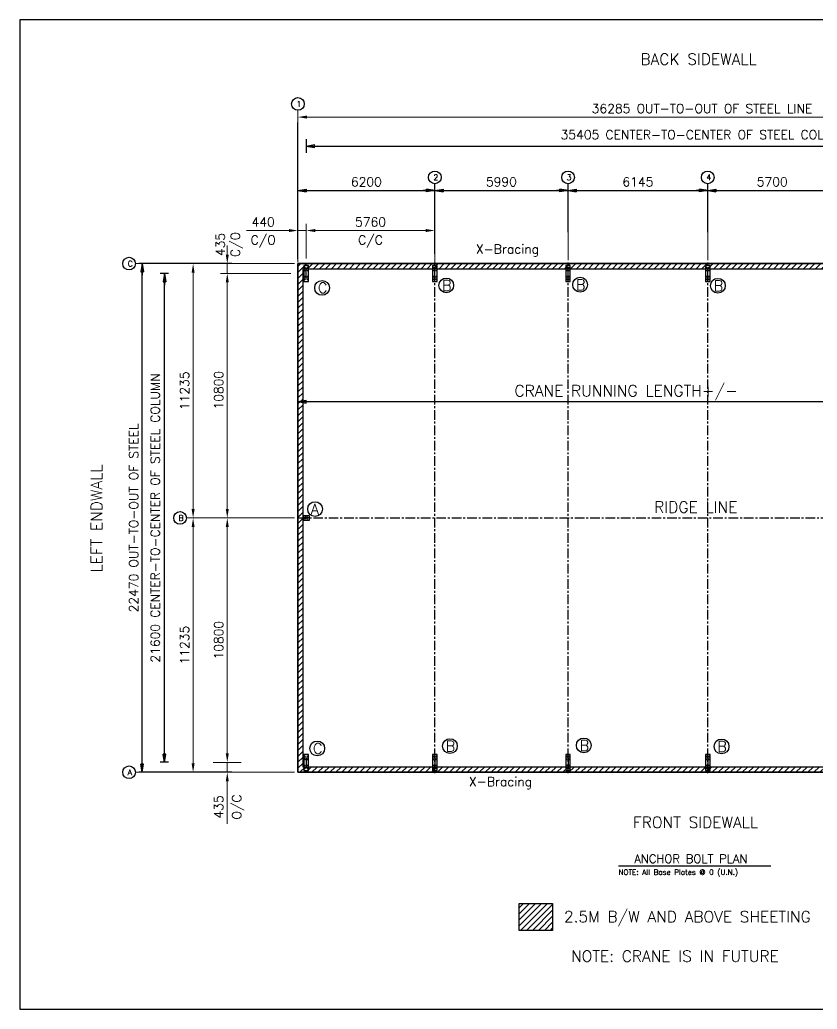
# Model space of a CAD drawing. Header units: millimetres. Extents: x 2357 to 64464, y 2438 to 46356.
# Drawn here: x 2357 to 37740, y 2438 to 46356 of the extents above; entities that cross this region are included whole.
import ezdxf

# ---------------------------------------------------------------- set-up
doc = ezdxf.new("R2010")
doc.units = ezdxf.units.MM
doc.header["$MEASUREMENT"] = 0
doc.linetypes.add('CENTER', pattern=[682.409, 426.506, -85.301, 85.301, -85.301])
doc.linetypes.add('CONTIN', pattern=[0])
doc.layers.get('0').update_dxf_attribs({"linetype": 'CONTIN'})
doc.layers.get('Defpoints').update_dxf_attribs({"linetype": 'CONTINUOUS'})
for name, color, linetype in [('1', 7, 'CONTIN'), ('10', 10, 'CONTIN'), ('11', 7, 'CONTIN'), ('12', 6, 'CONTIN'), ('13', 1, 'CONTIN'), ('15', 7, 'CONTIN'), ('16', 7, 'CONTIN'), ('2', 6, 'CONTIN'), ('22', 7, 'CONTIN'), ('27', 1, 'CENTER')]:
    doc.layers.add(name, color=color, linetype=linetype)
doc.styles.add('SIMPLEX', font='SIMPLEX')
doc.dimstyles.new('FOR PLAN', dxfattribs={"dimscale": 200, "dimtxt": 2, "dimasz": 2, "dimexe": 1.5, "dimexo": 0.75, "dimgap": 0.9, "dimtad": 1, "dimdec": 0, "dimzin": 0, "dimdsep": 46, "dimtxsty": 'SIMPLEX', "dimcen": 0.09, "dimclrd": 6, "dimclre": 6, "dimclrt": 7, "dimadec": 0, "dimazin": 0, "dimtfac": 1, "dimtdec": 0, "dimtmove": 0, "dimatfit": 3, "dimfxl": 1, "dimtolj": 1, "dimtzin": 0, "dimlwd": 0, "dimlwe": 0, "dimarcsym": 0})
pattern_1 = [(45, (4214.78, 2381.33), (-132.5825, 132.5825), [])]

# ---------------------------------------------------------------- blocks, each defined once
blk = doc.blocks.new('ARROW')
at = {"layer": '2'}
for p, q in [((0, 0), (-512.319, 0)), ((0, 0), (-365.942, 60.99)), ((-365.942, 60.99), (-365.942, -60.99)), ((0, 0), (-365.942, -60.99))]:
    blk.add_line(p, q, dxfattribs=at)
blk = doc.blocks.new('WCOL')
for p, q in [((-225.195, 439.13), (225.195, 439.13)), ((-225.195, 0), (225.195, 0)), ((0, 439.13), (0, 0))]:
    blk.add_line(p, q)
blk = doc.blocks.new('BOLT_0')
at = {"layer": '1'}
blk.add_circle((0, 0), 25.4, dxfattribs=at)
blk = doc.blocks.new('*D3434343434343434343434')
at = {"color": 6, "linetype": 'Continuous', "lineweight": 0}
for p, q in [((15065, 35767), (15065, 37302)), ((15465, 37002), (20373, 37002)), ((20773, 35452), (20773, 37302))]:
    blk.add_line(p, q, dxfattribs=at)
at = {"color": 6, "linetype": 'Continuous'}
for points in [[(15465, 37068), (15465, 36935), (15065, 37002)], [(20373, 36935), (20373, 37068), (20773, 37002)]]:
    blk.add_solid(points, dxfattribs=at)
at = {"layer": 'Defpoints', "color": 0, "linetype": 'Continuous'}
for p in [(20773, 37002), (15065, 35617), (20773, 35302)]:
    blk.add_point(p, dxfattribs=at)
at = {"color": 7, "linetype": 'Continuous', "char_height": 400, "attachment_point": 5, "style": 'SIMPLEX'}
for s, insert in [('\\A1;5760', (17919, 37382)), ('C/C', (17919, 36517))]:
    blk.add_mtext(s, dxfattribs=dict(at, insert=insert))
blk = doc.blocks.new('*D3535353535353535353535')
at = {"color": 6, "linetype": 'Continuous', "lineweight": 0}
for p, q in [((14300, 37002), (12416, 37002)), ((14700, 35599), (14700, 37302)), ((15065, 37002), (14700, 37002)), ((15065, 35767), (15065, 37302)), ((15465, 37002), (15865, 37002))]:
    blk.add_line(p, q, dxfattribs=at)
at = {"color": 6, "linetype": 'Continuous'}
for points in [[(14300, 36935), (14300, 37068), (14700, 37002)], [(15465, 37068), (15465, 36935), (15065, 37002)]]:
    blk.add_solid(points, dxfattribs=at)
at = {"layer": 'Defpoints', "color": 0, "linetype": 'Continuous'}
for p in [(14700, 37002), (15065, 35617), (14700, 35449)]:
    blk.add_point(p, dxfattribs=at)
at = {"color": 7, "linetype": 'Continuous', "char_height": 400, "attachment_point": 5, "style": 'SIMPLEX'}
for s, insert in [('\\A1;440', (13158, 37382)), ('C/O', (13158, 36517))]:
    blk.add_mtext(s, dxfattribs=dict(at, insert=insert))
blk = doc.blocks.new('*D3838383838383838383838')
at = {"color": 6, "linetype": 'Continuous', "lineweight": 0}
for p, q in [((14700, 38932), (14700, 39082)), ((15100, 38782), (20373, 38782)), ((20773, 38932), (20773, 39082))]:
    blk.add_line(p, q, dxfattribs=at)
at = {"color": 6, "linetype": 'Continuous'}
for points in [[(15100, 38848), (15100, 38715), (14700, 38782)], [(20373, 38715), (20373, 38848), (20773, 38782)]]:
    blk.add_solid(points, dxfattribs=at)
at = {"layer": 'Defpoints', "color": 0, "linetype": 'Continuous'}
for p in [(14700, 38782), (20773, 38782), (20773, 38782)]:
    blk.add_point(p, dxfattribs=at)
at = {"color": 7, "linetype": 'Continuous', "insert": (17736, 39162), "char_height": 400, "attachment_point": 5, "style": 'SIMPLEX'}
blk.add_mtext('\\A1;6200', dxfattribs=at)
blk = doc.blocks.new('*D3939393939393939393939')
at = {"color": 6, "linetype": 'Continuous', "lineweight": 0}
for p, q in [((20773, 38932), (20773, 39082)), ((21173, 38782), (26283, 38782)), ((26683, 35682), (26683, 39082))]:
    blk.add_line(p, q, dxfattribs=at)
at = {"color": 6, "linetype": 'Continuous'}
for points in [[(21173, 38848), (21173, 38715), (20773, 38782)], [(26283, 38715), (26283, 38848), (26683, 38782)]]:
    blk.add_solid(points, dxfattribs=at)
at = {"layer": 'Defpoints', "color": 0, "linetype": 'Continuous'}
for p in [(20773, 38782), (26683, 38782), (26683, 35532)]:
    blk.add_point(p, dxfattribs=at)
at = {"color": 7, "linetype": 'Continuous', "insert": (23728, 39162), "char_height": 400, "attachment_point": 5, "style": 'SIMPLEX'}
blk.add_mtext('\\A1;5990', dxfattribs=at)
blk = doc.blocks.new('*D4040404040404040404040')
at = {"color": 6, "linetype": 'Continuous', "lineweight": 0}
for p, q in [((26683, 35682), (26683, 39082)), ((27083, 38782), (32483, 38782)), ((32883, 35682), (32883, 39082))]:
    blk.add_line(p, q, dxfattribs=at)
at = {"color": 6, "linetype": 'Continuous'}
for points in [[(27083, 38848), (27083, 38715), (26683, 38782)], [(32483, 38715), (32483, 38848), (32883, 38782)]]:
    blk.add_solid(points, dxfattribs=at)
at = {"layer": 'Defpoints', "color": 0, "linetype": 'Continuous'}
for p in [(32883, 38782), (26683, 35532), (32883, 35532)]:
    blk.add_point(p, dxfattribs=at)
at = {"color": 7, "linetype": 'Continuous', "insert": (29783, 39162), "char_height": 400, "attachment_point": 5, "style": 'SIMPLEX'}
blk.add_mtext('\\A1;6145', dxfattribs=at)
blk = doc.blocks.new('*D4141414141414141414141')
at = {"color": 6, "linetype": 'Continuous', "lineweight": 0}
for p, q in [((32883, 35682), (32883, 39082)), ((33283, 38782), (38203, 38782)), ((38603, 35682), (38603, 39082))]:
    blk.add_line(p, q, dxfattribs=at)
at = {"color": 6, "linetype": 'Continuous'}
for points in [[(33283, 38848), (33283, 38715), (32883, 38782)], [(38203, 38715), (38203, 38848), (38603, 38782)]]:
    blk.add_solid(points, dxfattribs=at)
at = {"layer": 'Defpoints', "color": 0, "linetype": 'Continuous'}
for p in [(38603, 38782), (32883, 35532), (38603, 35532)]:
    blk.add_point(p, dxfattribs=at)
at = {"color": 7, "linetype": 'Continuous', "insert": (35743, 39162), "char_height": 400, "attachment_point": 5, "style": 'SIMPLEX'}
blk.add_mtext('\\A1;5700', dxfattribs=at)
blk = doc.blocks.new('*D4444444444444444444444')
at = {"color": 6, "linetype": 'Continuous', "lineweight": 0}
for p, q in [((14700, 35682), (14700, 42338)), ((50558, 35682), (50558, 42338)), ((50158, 42038), (15100, 42038))]:
    blk.add_line(p, q, dxfattribs=at)
at = {"color": 6, "linetype": 'Continuous'}
for points in [[(15100, 42105), (15100, 41971), (14700, 42038)], [(50158, 41971), (50158, 42105), (50558, 42038)]]:
    blk.add_solid(points, dxfattribs=at)
at = {"layer": 'Defpoints', "color": 0, "linetype": 'Continuous'}
for p in [(14700, 42038), (14700, 35532), (50558, 35532)]:
    blk.add_point(p, dxfattribs=at)
at = {"color": 7, "linetype": 'Continuous', "insert": (32629, 42418), "char_height": 400, "attachment_point": 5, "style": 'SIMPLEX'}
blk.add_mtext('\\A1;36285 OUT-TO-OUT OF STEEL LINE', dxfattribs=at)
blk = doc.blocks.new('*D4848484848484848484848')
at = {"color": 6, "linetype": 'Continuous', "lineweight": 0}
for p, q in [((11616, 35532), (9748, 35532)), ((10048, 24644), (10048, 35132)), ((14550, 24244), (9748, 24244))]:
    blk.add_line(p, q, dxfattribs=at)
at = {"color": 6, "linetype": 'Continuous'}
for points in [[(10115, 35132), (9981, 35132), (10048, 35532)], [(9981, 24644), (10115, 24644), (10048, 24244)]]:
    blk.add_solid(points, dxfattribs=at)
at = {"layer": 'Defpoints', "color": 0, "linetype": 'Continuous'}
for p in [(10048, 35532), (11766, 35532), (14700, 24244)]:
    blk.add_point(p, dxfattribs=at)
at = {"color": 7, "linetype": 'Continuous', "insert": (9668, 29888), "char_height": 400, "attachment_point": 5, "rotation": 90, "style": 'SIMPLEX'}
blk.add_mtext('\\A1;11235', dxfattribs=at)
blk = doc.blocks.new('*D4949494949494949494949')
at = {"color": 6, "linetype": 'Continuous', "lineweight": 0}
for p, q in [((11564, 13792), (11564, 14192)), ((12185, 13392), (11264, 13392)), ((11564, 13392), (11564, 12956)), ((14550, 12956), (11264, 12956)), ((11564, 12556), (11564, 10672))]:
    blk.add_line(p, q, dxfattribs=at)
at = {"color": 6, "linetype": 'Continuous'}
for points in [[(11497, 13792), (11631, 13792), (11564, 13392)], [(11631, 12556), (11497, 12556), (11564, 12956)]]:
    blk.add_solid(points, dxfattribs=at)
at = {"layer": 'Defpoints', "color": 0, "linetype": 'Continuous'}
for p in [(12335, 13392), (11564, 12956), (14700, 12956)]:
    blk.add_point(p, dxfattribs=at)
at = {"color": 7, "linetype": 'Continuous', "char_height": 400, "attachment_point": 5, "rotation": 90, "style": 'SIMPLEX'}
for s, insert in [('\\A1;435', (11184, 11414)), ('O/C', (12049, 11414))]:
    blk.add_mtext(s, dxfattribs=dict(at, insert=insert))
blk = doc.blocks.new('*D5454545454545454545454')
at = {"color": 6, "linetype": 'Continuous', "lineweight": 0}
for p, q in [((11564, 35932), (11564, 36332)), ((14550, 35532), (11264, 35532)), ((11564, 35096), (11564, 35532)), ((12185, 35096), (11264, 35096)), ((11564, 34696), (11564, 34296))]:
    blk.add_line(p, q, dxfattribs=at)
at = {"color": 6, "linetype": 'Continuous'}
for points in [[(11497, 35932), (11631, 35932), (11564, 35532)], [(11631, 34696), (11497, 34696), (11564, 35096)]]:
    blk.add_solid(points, dxfattribs=at)
at = {"layer": 'Defpoints', "color": 0, "linetype": 'Continuous'}
for p in [(11564, 35532), (14700, 35532), (12335, 35096)]:
    blk.add_point(p, dxfattribs=at)
at = {"color": 7, "linetype": 'Continuous', "insert": (11651, 36381), "char_height": 400, "attachment_point": 5, "rotation": 90, "style": 'SIMPLEX'}
blk.add_mtext('\\A1;435\\PC/O', dxfattribs=at)
blk = doc.blocks.new('*D5858585858585858')
at = {"color": 6, "linetype": 'Continuous', "lineweight": 0}
for p, q in [((14379, 35096), (11264, 35096)), ((11564, 34696), (11564, 24644)), ((14550, 24244), (11264, 24244))]:
    blk.add_line(p, q, dxfattribs=at)
at = {"color": 6, "linetype": 'Continuous'}
for points in [[(11631, 34696), (11497, 34696), (11564, 35096)], [(11497, 24644), (11631, 24644), (11564, 24244)]]:
    blk.add_solid(points, dxfattribs=at)
at = {"layer": 'Defpoints', "color": 0, "linetype": 'Continuous'}
for p in [(14529, 35096), (11564, 24244), (14700, 24244)]:
    blk.add_point(p, dxfattribs=at)
at = {"color": 7, "linetype": 'Continuous', "insert": (11184, 29915), "char_height": 400, "attachment_point": 5, "rotation": 90, "style": 'SIMPLEX'}
blk.add_mtext('\\A1;10800', dxfattribs=at)
blk = doc.blocks.new('*D5959595959595959')
at = {"color": 6, "linetype": 'Continuous', "lineweight": 0}
for p, q in [((14550, 24244), (11264, 24244)), ((11564, 23844), (11564, 13792)), ((10941, 13392), (11864, 13392))]:
    blk.add_line(p, q, dxfattribs=at)
at = {"color": 6, "linetype": 'Continuous'}
for points in [[(11631, 23844), (11497, 23844), (11564, 24244)], [(11497, 13792), (11631, 13792), (11564, 13392)]]:
    blk.add_solid(points, dxfattribs=at)
at = {"layer": 'Defpoints', "color": 0, "linetype": 'Continuous'}
for p in [(14700, 24244), (10791, 13392), (11564, 13392)]:
    blk.add_point(p, dxfattribs=at)
at = {"color": 7, "linetype": 'Continuous', "insert": (11184, 18818), "char_height": 400, "attachment_point": 5, "rotation": 90, "style": 'SIMPLEX'}
blk.add_mtext('\\A1;10800', dxfattribs=at)
blk = doc.blocks.new('*D6060606060606060')
at = {"color": 6, "linetype": 'Continuous', "lineweight": 0}
for p, q in [((11616, 24244), (9748, 24244)), ((10048, 13356), (10048, 23844)), ((14550, 12956), (9748, 12956))]:
    blk.add_line(p, q, dxfattribs=at)
at = {"color": 6, "linetype": 'Continuous'}
for points in [[(10115, 23844), (9981, 23844), (10048, 24244)], [(9981, 13356), (10115, 13356), (10048, 12956)]]:
    blk.add_solid(points, dxfattribs=at)
at = {"layer": 'Defpoints', "color": 0, "linetype": 'Continuous'}
for p in [(10048, 24244), (11766, 24244), (14700, 12956)]:
    blk.add_point(p, dxfattribs=at)
at = {"color": 7, "linetype": 'Continuous', "insert": (9668, 18600), "char_height": 400, "attachment_point": 5, "rotation": 90, "style": 'SIMPLEX'}
blk.add_mtext('\\A1;11235', dxfattribs=at)

msp = doc.modelspace()

# ---------------------------------------------------------------- hatches: boundary and pattern name
at = {"linetype": 'Continuous'}
h = msp.add_hatch(dxfattribs=at)
h.set_pattern_fill('ANSI31', color=256, scale=1500)
h.set_pattern_definition(pattern_1)
edge = h.paths.add_edge_path()
edge.add_line((50558, 12955.8), (50558, 35531.8))
h.paths.add_polyline_path([(14700, 35531.8), (50558, 35531.8), (50558, 12955.8), (14700, 12955.8)])
h.paths.add_polyline_path([(14930, 35301.8), (50328, 35301.8), (50328, 13185.8), (14930, 13185.8)], flags=16)
h = msp.add_hatch(dxfattribs=at)
h.set_pattern_fill('ANSI31', color=256, scale=1500)
h.set_pattern_definition(pattern_1)
h.paths.add_polyline_path([(14700, 35531.8), (50558, 35531.8), (50558, 12955.8), (14700, 12955.8)])
h.paths.add_polyline_path([(14930, 35301.8), (50328, 35301.8), (50328, 13185.8), (14930, 13185.8)], flags=16)
h = msp.add_hatch(dxfattribs=at)
h.set_pattern_fill('ANSI31', color=256, scale=1500)
h.set_pattern_definition([(45, (5865.92, 4193.77), (-132.5825, 132.5825), [])])
h.paths.add_polyline_path([(24515.3, 7124), (26000.4, 7124), (26000.4, 5935.9), (24515.3, 5935.9)])

# ---------------------------------------------------------------- linework, layer by layer
at = {"color": 6, "linetype": 'Continuous', "lineweight": 0}
for p, q in [((11820.4, 35531.8), (7490.7, 35531.8)), ((7790.7, 13355.8), (7790.7, 35131.8)), ((11820.4, 12955.8), (7490.7, 12955.8))]:
    msp.add_line(p, q, dxfattribs=at)
for p, q in [((14700, 35531.8), (14700, 12955.8)), ((50558, 35531.8), (14700, 35531.8)), ((14700, 12955.8), (50558, 12955.8))]:
    msp.add_line(p, q)
at = {"linetype": 'Continuous'}
for points in [[(14700, 35531.8), (50558, 35531.8), (50558, 12955.8), (14700, 12955.8)], [(14930, 35301.8), (50328, 35301.8), (50328, 13185.8), (14930, 13185.8)], [(24515.3, 7124), (26000.4, 7124), (26000.4, 5935.9), (24515.3, 5935.9)]]:
    msp.add_lwpolyline(points, close=True, dxfattribs=at)
at = {"color": 6, "linetype": 'Continuous'}
for points in [[(7857.4, 35131.8), (7724, 35131.8), (7790.7, 35531.8)], [(7724, 13355.8), (7857.4, 13355.8), (7790.7, 12955.8)]]:
    msp.add_solid(points, dxfattribs=at)
at = {"layer": '10'}
for p, q in [((15165, 35448.8), (14965, 35448.8)), ((14965, 35448.8), (14965, 34742.8)), ((15165, 34742.8), (15165, 35448.8)), ((20873, 35448.8), (20673, 35448.8)), ((20673, 35448.8), (20673, 34744)), ((20873, 34744), (20873, 35448.8)), ((26783, 35448.8), (26583, 35448.8)), ((26583, 35448.8), (26583, 34744)), ((26783, 34744), (26783, 35448.8)), ((32983, 35448.8), (32783, 35448.8)), ((32783, 35448.8), (32783, 34744)), ((32983, 34744), (32983, 35448.8)), ((14965, 34742.8), (15165, 34742.8)), ((20673, 34744), (20873, 34744)), ((26583, 34744), (26783, 34744)), ((32783, 34744), (32983, 34744)), ((15215, 24343.8), (14915, 24343.8)), ((14915, 24343.8), (14915, 24143.8)), ((15215, 24143.8), (15215, 24343.8)), ((14915, 24143.8), (15215, 24143.8)), ((14965, 13744.8), (14965, 13038.8)), ((15165, 13744.8), (14965, 13744.8)), ((15165, 13038.8), (15165, 13744.8)), ((20673, 13743.6), (20673, 13038.8)), ((20873, 13743.6), (20673, 13743.6)), ((20873, 13038.8), (20873, 13743.6)), ((26583, 13743.6), (26583, 13038.8)), ((26783, 13743.6), (26583, 13743.6)), ((26783, 13038.8), (26783, 13743.6)), ((32783, 13743.6), (32783, 13038.8)), ((32983, 13743.6), (32783, 13743.6)), ((32983, 13038.8), (32983, 13743.6)), ((14965, 13038.8), (15165, 13038.8)), ((20673, 13038.8), (20873, 13038.8)), ((26583, 13038.8), (26783, 13038.8)), ((32783, 13038.8), (32983, 13038.8))]:
    msp.add_line(p, q, dxfattribs=at)
at = {"layer": '12'}
for p, q in [((14700, 35736.6), (14700, 41795.3)), ((20773, 36930.8), (20773, 39080.3)), ((26683, 36930.8), (26683, 39080.3)), ((32883, 36930.8), (32883, 39080.3)), ((14700, 35971.1), (14700, 37001.6)), ((20773, 35971.1), (20773, 37001.6)), ((11765.7, 35531.8), (7653.4, 35531.8)), ((11765.7, 12955.8), (7653.4, 12955.8))]:
    msp.add_line(p, q, dxfattribs=at)
at = {"layer": '13'}
for centre in [(14700, 42619.5), (20773, 39361.8), (26683, 39361.8), (32883, 39361.8), (7209.2, 35531.8), (9466.5, 24243.8), (7209.2, 12955.8)]:
    msp.add_circle(centre, 281.5, dxfattribs=at)
at = {"layer": '15'}
msp.add_line((28922.6, 8802.7), (35678.5, 8802.7), dxfattribs=at)
at = {"layer": '16'}
for centre in [(15771, 34457.1), (21280.2, 34566), (27221.2, 34596.9), (33331.9, 34550.6), (15459.2, 24636.8), (15553.7, 14012.8), (21442.6, 14116.3), (27383.5, 14147.2), (33494.2, 14100.9)]:
    msp.add_circle(centre, 328.4, dxfattribs=at)
at = {"layer": '2'}
for p, q in [((15065, 41056.7), (15065, 40449.4)), ((15065, 40753), (50193, 40753)), ((14700, 38781.8), (50558, 38781.8)), ((7790.7, 12955.8), (7790.7, 35531.8)), ((8948.5, 35095.8), (8590.1, 35095.8)), ((8780.2, 13391.8), (8780.2, 35095.8)), ((14700, 29407.2), (50558, 29407.2)), ((8948.5, 13401.2), (8590.1, 13401.2))]:
    msp.add_line(p, q, dxfattribs=at)
at = {"layer": '22'}
for p, q in [((64464.2, 46356.5), (2357.5, 46356.5)), ((2357.5, 46356.5), (2357.5, 2438.2)), ((2357.5, 2438.2), (64464.2, 2438.2))]:
    msp.add_line(p, q, dxfattribs=at)
at = {"layer": '27'}
for p, q in [((20773, 12908.9), (20773, 35578.7)), ((26683, 12908.9), (26683, 35578.7)), ((32883, 12908.9), (32883, 35578.7))]:
    msp.add_line(p, q, dxfattribs=at)
at = {"layer": '27', "color": 5}
msp.add_line((14700, 24243.8), (50558, 24243.8), dxfattribs=at)

# ---------------------------------------------------------------- block references
at = {"layer": '10'}
for p, xscale, yscale, zscale, rotation in [((15065, 35301.8), 0.33304462, 0.9382179199999999, 0.9382179199999999, 180), ((20773, 35301.8), 0.33304462, 0.9382635199999999, 0.9382635199999999, 180), ((26683, 35301.8), 0.33304462, 0.9382635199999999, 0.9382635199999999, 180), ((32883, 35301.8), 0.33304462, 0.9382635199999999, 0.9382635199999999, 180), ((14930, 24243.8), 0.2775372, 0.59207928, 0.59207928, 270)]:
    msp.add_blockref('WCOL', p, dxfattribs=dict(at, xscale=xscale, yscale=yscale, zscale=zscale, rotation=rotation))
for name, p, xscale, yscale, zscale in [('BOLT_0', (15015, 35373.8), 0.3937008, 0.3937008, 0.3937008), ('BOLT_0', (15015, 35223.8), 0.3937008, 0.3937008, 0.3937008), ('BOLT_0', (15115, 35373.8), 0.3937008, 0.3937008, 0.3937008), ('BOLT_0', (15115, 35223.8), 0.3937008, 0.3937008, 0.3937008), ('BOLT_0', (20723, 35373.8), 0.3937008, 0.3937008, 0.3937008), ('BOLT_0', (20723, 35223.8), 0.3937008, 0.3937008, 0.3937008), ('BOLT_0', (20823, 35373.8), 0.3937008, 0.3937008, 0.3937008), ('BOLT_0', (20823, 35223.8), 0.3937008, 0.3937008, 0.3937008), ('BOLT_0', (26633, 35373.8), 0.3937008, 0.3937008, 0.3937008), ('BOLT_0', (26633, 35223.8), 0.3937008, 0.3937008, 0.3937008), ('BOLT_0', (26733, 35373.8), 0.3937008, 0.3937008, 0.3937008), ('BOLT_0', (26733, 35223.8), 0.3937008, 0.3937008, 0.3937008), ('BOLT_0', (32833, 35373.8), 0.3937008, 0.3937008, 0.3937008), ('BOLT_0', (32833, 35223.8), 0.3937008, 0.3937008, 0.3937008), ('BOLT_0', (32933, 35373.8), 0.3937008, 0.3937008, 0.3937008), ('BOLT_0', (32933, 35223.8), 0.3937008, 0.3937008, 0.3937008), ('BOLT_0', (15015, 34967.8), 0.3937008, 0.3937008, 0.3937008), ('BOLT_0', (15015, 34817.8), 0.3937008, 0.3937008, 0.3937008), ('BOLT_0', (15115, 34967.8), 0.3937008, 0.3937008, 0.3937008), ('BOLT_0', (15115, 34817.8), 0.3937008, 0.3937008, 0.3937008), ('BOLT_0', (20723, 34969), 0.3937008, 0.3937008, 0.3937008), ('BOLT_0', (20723, 34819), 0.3937008, 0.3937008, 0.3937008), ('BOLT_0', (20823, 34969), 0.3937008, 0.3937008, 0.3937008), ('BOLT_0', (20823, 34819), 0.3937008, 0.3937008, 0.3937008), ('BOLT_0', (26633, 34969), 0.3937008, 0.3937008, 0.3937008), ('BOLT_0', (26633, 34819), 0.3937008, 0.3937008, 0.3937008), ('BOLT_0', (26733, 34969), 0.3937008, 0.3937008, 0.3937008), ('BOLT_0', (26733, 34819), 0.3937008, 0.3937008, 0.3937008), ('BOLT_0', (32833, 34969), 0.3937008, 0.3937008, 0.3937008), ('BOLT_0', (32833, 34819), 0.3937008, 0.3937008, 0.3937008), ('BOLT_0', (32933, 34969), 0.3937008, 0.3937008, 0.3937008), ('BOLT_0', (32933, 34819), 0.3937008, 0.3937008, 0.3937008), ('BOLT_0', (15015, 24293.8), 0.3937008, 0.3937008, 0.3937008), ('BOLT_0', (15015, 24193.8), 0.3937008, 0.3937008, 0.3937008), ('BOLT_0', (15115, 24293.8), 0.3937008, 0.3937008, 0.3937008), ('BOLT_0', (15115, 24193.8), 0.3937008, 0.3937008, 0.3937008), ('BOLT_0', (15015, 13669.8), 0.3937008, 0.3937008, 0.3937008), ('BOLT_0', (15115, 13669.8), 0.3937008, 0.3937008, 0.3937008), ('BOLT_0', (20723, 13668.6), 0.3937008, 0.3937008, 0.3937008), ('BOLT_0', (20823, 13668.6), 0.3937008, 0.3937008, 0.3937008), ('BOLT_0', (26633, 13668.6), 0.3937008, 0.3937008, 0.3937008), ('BOLT_0', (26733, 13668.6), 0.3937008, 0.3937008, 0.3937008), ('BOLT_0', (32833, 13668.6), 0.3937008, 0.3937008, 0.3937008), ('BOLT_0', (32933, 13668.6), 0.3937008, 0.3937008, 0.3937008), ('WCOL', (15065, 13185.8), 0.33304462, 0.9382179199999999, 0.9382179199999999), ('BOLT_0', (15015, 13519.8), 0.3937008, 0.3937008, 0.3937008), ('BOLT_0', (15015, 13263.8), 0.3937008, 0.3937008, 0.3937008), ('BOLT_0', (15115, 13519.8), 0.3937008, 0.3937008, 0.3937008), ('BOLT_0', (15115, 13263.8), 0.3937008, 0.3937008, 0.3937008), ('WCOL', (20773, 13185.8), 0.33304462, 0.9382635199999999, 0.9382635199999999), ('BOLT_0', (20723, 13518.6), 0.3937008, 0.3937008, 0.3937008), ('BOLT_0', (20723, 13263.8), 0.3937008, 0.3937008, 0.3937008), ('BOLT_0', (20823, 13518.6), 0.3937008, 0.3937008, 0.3937008), ('BOLT_0', (20823, 13263.8), 0.3937008, 0.3937008, 0.3937008), ('WCOL', (26683, 13185.8), 0.33304462, 0.9382635199999999, 0.9382635199999999), ('BOLT_0', (26633, 13518.6), 0.3937008, 0.3937008, 0.3937008), ('BOLT_0', (26633, 13263.8), 0.3937008, 0.3937008, 0.3937008), ('BOLT_0', (26733, 13518.6), 0.3937008, 0.3937008, 0.3937008), ('BOLT_0', (26733, 13263.8), 0.3937008, 0.3937008, 0.3937008), ('WCOL', (32883, 13185.8), 0.33304462, 0.9382635199999999, 0.9382635199999999), ('BOLT_0', (32833, 13518.6), 0.3937008, 0.3937008, 0.3937008), ('BOLT_0', (32833, 13263.8), 0.3937008, 0.3937008, 0.3937008), ('BOLT_0', (32933, 13518.6), 0.3937008, 0.3937008, 0.3937008), ('BOLT_0', (32933, 13263.8), 0.3937008, 0.3937008, 0.3937008), ('BOLT_0', (15015, 13113.8), 0.3937008, 0.3937008, 0.3937008), ('BOLT_0', (15115, 13113.8), 0.3937008, 0.3937008, 0.3937008), ('BOLT_0', (20723, 13113.8), 0.3937008, 0.3937008, 0.3937008), ('BOLT_0', (20823, 13113.8), 0.3937008, 0.3937008, 0.3937008), ('BOLT_0', (26633, 13113.8), 0.3937008, 0.3937008, 0.3937008), ('BOLT_0', (26733, 13113.8), 0.3937008, 0.3937008, 0.3937008), ('BOLT_0', (32833, 13113.8), 0.3937008, 0.3937008, 0.3937008), ('BOLT_0', (32933, 13113.8), 0.3937008, 0.3937008, 0.3937008)]:
    msp.add_blockref(name, p, dxfattribs=dict(at, xscale=xscale, yscale=yscale, zscale=zscale))
at = {"layer": '2'}
for p, rotation in [((15065, 40753), 180), ((14700, 38781.8), 180), ((20773, 38781.8), 180), ((26683, 38781.8), 180), ((32883, 38781.8), 180), ((7790.7, 35531.8), 90), ((8780.2, 35095.8), 90), ((14700, 29407.2), 180), ((8780.2, 13391.8), 270), ((7790.7, 12955.8), 270)]:
    msp.add_blockref('ARROW', p, dxfattribs=dict(at, rotation=rotation))
for p in [(20773, 38781.8), (26683, 38781.8), (32883, 38781.8)]:
    msp.add_blockref('ARROW', p, dxfattribs=at)

# ---------------------------------------------------------------- texts
at = {"color": 7, "linetype": 'Continuous', "insert": (32775.6, 41256.1), "char_height": 400, "attachment_point": 5, "style": 'SIMPLEX'}
msp.add_mtext('\\A1;35405 CENTER-TO-CENTER OF STEEL COLUMN', dxfattribs=at)
at = {"color": 7, "linetype": 'Continuous', "char_height": 400, "attachment_point": 5, "rotation": 90, "style": 'SIMPLEX'}
for s, insert in [('\\A1;21600 CENTER-TO-CENTER OF STEEL COLUMN', (8365.8, 24243.8)), ('\\A1;22470 OUT-TO-OUT OF STEEL', (7410.7, 24243.8))]:
    msp.add_mtext(s, dxfattribs=dict(at, insert=insert))
at = {"layer": '11', "style": 'SIMPLEX'}
for s, p in [('BACK SIDEWALL', (29895.8, 44357.2)), ('CRANE RUNNING LENGTH+/-', (24309.5, 29640.3)), ('RIDGE LINE', (30509.5, 24476.9)), ('FRONT SIDEWALL', (29568.8, 10482.9)), ('2.5M B/W AND ABOVE SHEETING', (26503, 6294.5)), ('NOTE: CRANE IS IN FUTURE', (26819.1, 4544.1))]:
    msp.add_text(s, height=500, dxfattribs=at).set_placement(p)
msp.add_text('LEFT ENDWALL', height=500, rotation=90, dxfattribs=at).set_placement((6016.2, 21820.9))
at = {"layer": '13', "style": 'SIMPLEX'}
for s, p in [('1', (14636.6, 42492.8)), ('2', (20709.6, 39235.2)), ('3', (26619.6, 39235.2)), ('4', (32819.6, 39235.2)), ('C', (7145.9, 35405.2)), ('B', (9403.1, 24117.2)), ('A', (7145.9, 12829.2))]:
    msp.add_text(s, height=253.3, dxfattribs=at).set_placement(p)
at = {"layer": '15', "style": 'SIMPLEX'}
for s, height, p in [('ANCHOR BOLT PLAN', 375.325, (29626.4, 8927.8)), ('NOTE: All Base Plates @ 0 (U.N.)', 234.578, (28922.6, 8403.9))]:
    msp.add_text(s, height=height, dxfattribs=at).set_placement(p)
at = {"layer": '16', "style": 'SIMPLEX'}
for s, p in [('B', (21092.6, 34331.4)), ('B', (27033.5, 34362.3)), ('B', (33144.2, 34316)), ('C', (15583.3, 34222.5)), ('A', (15271.5, 24402.2)), ('C', (15366, 13778.2)), ('B', (21254.9, 13881.8)), ('B', (27195.9, 13912.6)), ('B', (33306.5, 13866.3))]:
    msp.add_text(s, height=469.2, dxfattribs=at).set_placement(p)
at = {"layer": '2', "style": 'SIMPLEX'}
for p in [(22599, 35978.4), (22291.7, 12340.3)]:
    msp.add_text('X-Bracing', height=400, dxfattribs=at).set_placement(p)

# ---------------------------------------------------------------- dimensions: what is measured, and where the dimension line sits
at = {"linetype": 'Continuous'}
dim = msp.add_linear_dim(base=(14700, 42038), p1=(50558, 35531.8), p2=(14700, 35531.8), text='36285 OUT-TO-OUT OF STEEL LINE', dimstyle='FOR PLAN', override={"dimtxsty": 'SIMPLEX'}, dxfattribs=at)
dim.commit()
dim.dimension.update_dxf_attribs({"geometry": '*D4444444444444444444444', "text_midpoint": (32629, 42038), "dimtype": 160})
for base, p1, p2, text, override, picture, middle in [((20773, 38781.8), (14700, 38781.8), (20773, 38781.8), '6200', {"dimtxsty": 'SIMPLEX'}, '*D3838383838383838383838', (17736.5, 39161.8)), ((26683, 38781.8), (20773, 38781.8), (26683, 35531.8), '5990', {"dimtxsty": 'SIMPLEX', "dimtmove": 1}, '*D3939393939393939393939', (23728, 39161.8)), ((32883, 38781.8), (26683, 35531.8), (32883, 35531.8), '6145', {"dimtxsty": 'SIMPLEX', "dimtmove": 1}, '*D4040404040404040404040', (29783, 39161.8)), ((38603, 38781.8), (32883, 35531.8), (38603, 35531.8), '5700', {"dimtxsty": 'SIMPLEX', "dimtmove": 1}, '*D4141414141414141414141', (35743, 39161.8)), ((14700, 37001.6), (15065, 35616.5), (14700, 35448.8), '440\\XC/O', {"dimtxsty": 'SIMPLEX'}, '*D3535353535353535353535', (13158.1, 37001.6)), ((20773, 37001.6), (15065, 35616.5), (20773, 35301.8), '5760\\XC/C', {"dimtxsty": 'SIMPLEX'}, '*D3434343434343434343434', (17919, 37001.6))]:
    dim = msp.add_linear_dim(base=base, p1=p1, p2=p2, text=text, dimstyle='FOR PLAN', override=override, dxfattribs=at)
    dim.commit()
    dim.dimension.update_dxf_attribs({"geometry": picture, "text_midpoint": middle})
dim = msp.add_linear_dim(base=(11564, 35531.8), p1=(12335.4, 35095.8), p2=(14700, 35531.8), angle=90, text='435\\XC/O', dimstyle='FOR PLAN', override={"dimtxsty": 'SIMPLEX', "dimtmove": 1}, dxfattribs=at)
dim.commit()
dim.dimension.update_dxf_attribs({"geometry": '*D5454545454545454545454', "text_midpoint": (12468.9, 36380.6), "dimtype": 160})
for base, p1, p2, text, override, picture, middle in [((10048, 35531.8), (14700, 24243.8), (11765.7, 35531.8), '11235', {"dimtxsty": 'SIMPLEX', "dimtmove": 1}, '*D4848484848484848484848', (9668, 29887.8)), ((10048, 24243.8), (14700, 12955.8), (11765.7, 24243.8), '11235', {"dimtxsty": 'SIMPLEX', "dimtmove": 1}, '*D6060606060606060', (9668, 18599.8)), ((11564, 12955.8), (12335.4, 13391.8), (14700, 12955.8), '435\\XO/C', {"dimtxsty": 'SIMPLEX'}, '*D4949494949494949494949', (11564, 11413.9))]:
    dim = msp.add_linear_dim(base=base, p1=p1, p2=p2, angle=90, text=text, dimstyle='FOR PLAN', override=override, dxfattribs=at)
    dim.commit()
    dim.dimension.update_dxf_attribs({"geometry": picture, "text_midpoint": middle})
at = {"color": 5, "linetype": 'Continuous'}
dim = msp.add_linear_dim(base=(11564, 24243.8), p1=(14529.3, 35095.8), p2=(14700, 24243.8), angle=90, text='10800', dimstyle='FOR PLAN', override={"dimtxsty": 'SIMPLEX'}, dxfattribs=at)
dim.commit()
dim.dimension.update_dxf_attribs({"geometry": '*D5858585858585858', "text_midpoint": (11564, 29915.2), "dimtype": 160})
dim = msp.add_linear_dim(base=(11564, 13391.8), p1=(14700, 24243.8), p2=(10790.8, 13391.8), angle=90, text='10800', dimstyle='FOR PLAN', override={"dimtxsty": 'SIMPLEX', "dimtmove": 1}, dxfattribs=at)
dim.commit()
dim.dimension.update_dxf_attribs({"geometry": '*D5959595959595959', "text_midpoint": (11184, 18817.8)})

doc.saveas('drawing.dxf')
